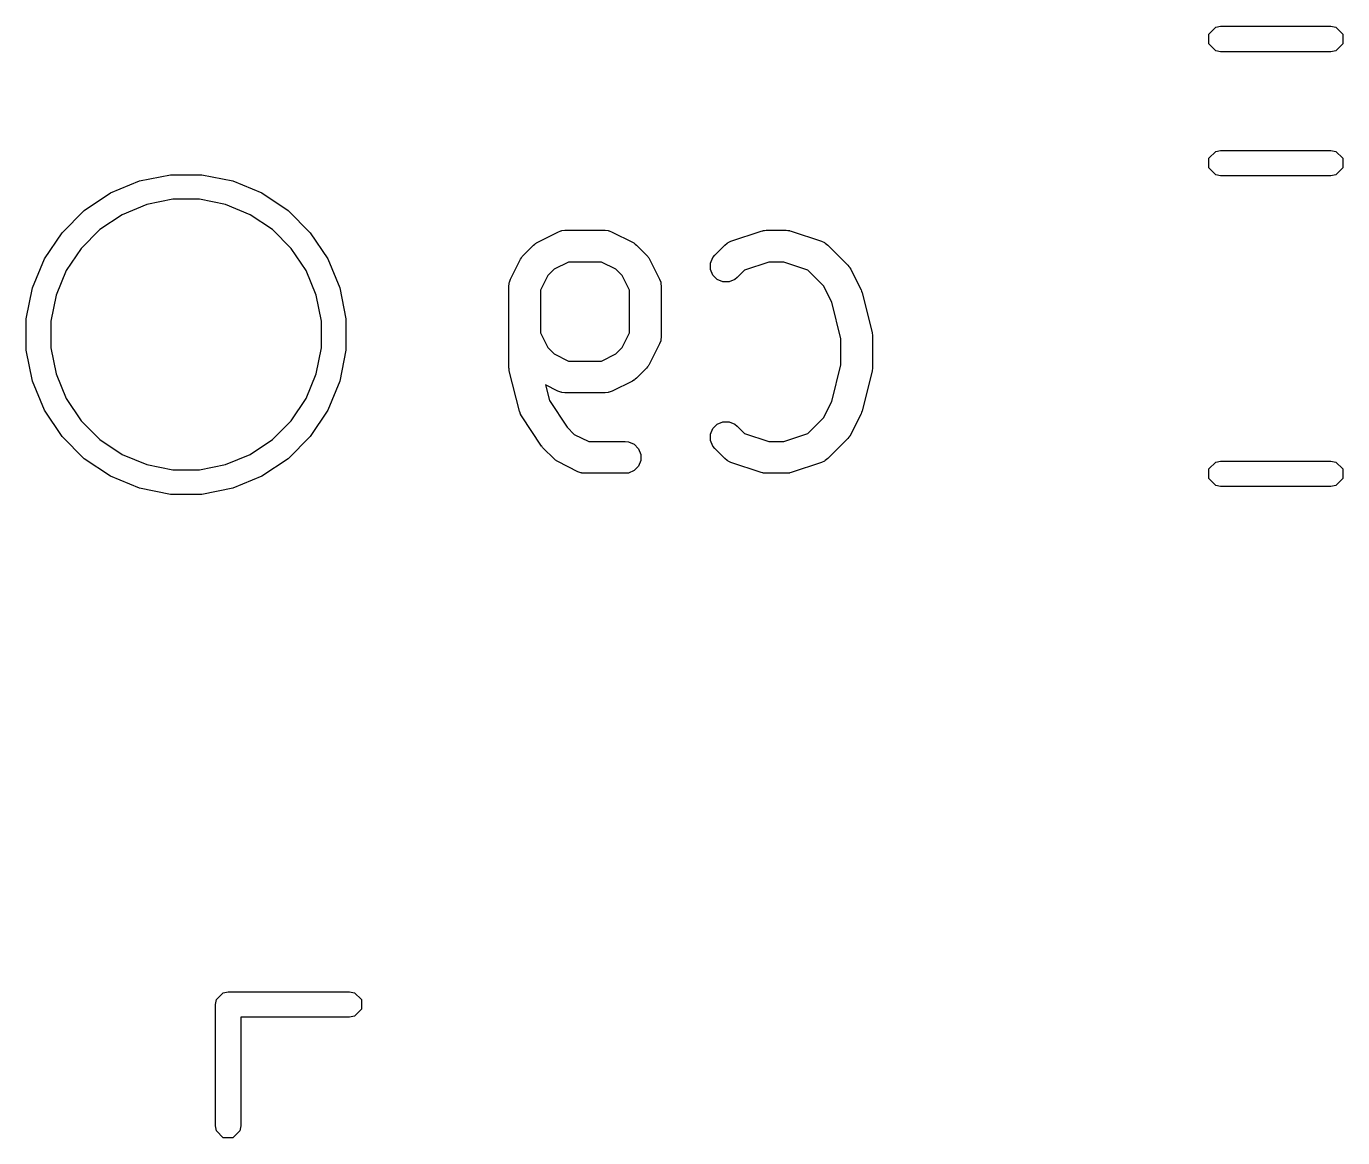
# Model space of a CAD drawing. Extents: x 0.28 to 2.83, y 0.23 to 2.12.
# Drawn here: x 1.2022 to 1.4475, y 1.4364 to 1.6434 of the extents above; entities that cross this region are included whole.
import ezdxf

# ---------------------------------------------------------------- set-up
doc = ezdxf.new("R2010")
doc.units = 0
doc.header["$MEASUREMENT"] = 0
doc.layers.add('BLACK', color=7, linetype='CONTINUOUS')

msp = doc.modelspace()

# ---------------------------------------------------------------- linework, layer by layer
at = {"layer": 'BLACK', "linetype": 'CONTINUOUS'}
for p, q in [((1.42253, 1.64197), (1.42381, 1.64325)), ((1.42381, 1.64325), (1.42471, 1.64343)), ((1.42471, 1.64343), (1.44529, 1.64343)), ((1.44529, 1.64343), (1.44619, 1.64325)), ((1.44619, 1.64325), (1.44747, 1.64197)), ((1.42253, 1.64016), (1.42253, 1.64197)), ((1.44747, 1.64197), (1.44747, 1.64016)), ((1.42381, 1.63888), (1.42253, 1.64016)), ((1.42471, 1.6387), (1.42381, 1.63888)), ((1.44529, 1.6387), (1.42471, 1.6387)), ((1.44619, 1.63888), (1.44529, 1.6387)), ((1.44747, 1.64016), (1.44619, 1.63888)), ((1.42253, 1.61884), (1.42381, 1.62012)), ((1.42253, 1.61703), (1.42253, 1.61884)), ((1.42381, 1.62012), (1.42471, 1.6203)), ((1.42471, 1.6203), (1.44529, 1.6203)), ((1.44529, 1.6203), (1.44619, 1.62012)), ((1.44619, 1.62012), (1.44747, 1.61884)), ((1.44747, 1.61884), (1.44747, 1.61703)), ((1.42381, 1.61575), (1.42253, 1.61703)), ((1.44747, 1.61703), (1.44619, 1.61575)), ((1.2179, 1.61239), (1.22331, 1.61463)), ((1.22331, 1.61463), (1.22907, 1.61578)), ((1.22907, 1.61578), (1.23493, 1.61578)), ((1.23493, 1.61578), (1.24069, 1.61463)), ((1.24069, 1.61463), (1.2461, 1.61239)), ((1.42471, 1.61557), (1.42381, 1.61575)), ((1.44529, 1.61557), (1.42471, 1.61557)), ((1.44619, 1.61575), (1.44529, 1.61557)), ((1.21302, 1.60913), (1.2179, 1.61239)), ((1.2461, 1.61239), (1.25098, 1.60913)), ((1.20887, 1.60498), (1.21302, 1.60913)), ((1.22465, 1.61023), (1.22006, 1.60833)), ((1.22952, 1.6112), (1.22465, 1.61023)), ((1.23448, 1.6112), (1.22952, 1.6112)), ((1.23935, 1.61023), (1.23448, 1.6112)), ((1.24394, 1.60833), (1.23935, 1.61023)), ((1.25098, 1.60913), (1.25513, 1.60498)), ((1.22006, 1.60833), (1.21594, 1.60557)), ((1.24806, 1.60557), (1.24394, 1.60833)), ((1.20561, 1.6001), (1.20887, 1.60498)), ((1.21594, 1.60557), (1.21243, 1.60206)), ((1.25157, 1.60206), (1.24806, 1.60557)), ((1.25513, 1.60498), (1.25839, 1.6001)), ((1.2975, 1.60323), (1.30124, 1.6051)), ((1.30124, 1.6051), (1.30179, 1.60531)), ((1.30179, 1.60531), (1.30189, 1.60532)), ((1.30189, 1.60532), (1.30199, 1.60536)), ((1.30199, 1.60536), (1.30257, 1.60542)), ((1.30257, 1.60542), (1.31006, 1.60542)), ((1.31006, 1.60542), (1.31064, 1.60536)), ((1.31064, 1.60536), (1.31074, 1.60532)), ((1.31074, 1.60532), (1.31084, 1.60531)), ((1.31084, 1.60531), (1.31138, 1.6051)), ((1.31138, 1.6051), (1.31513, 1.60323)), ((1.3335, 1.60339), (1.33913, 1.60527)), ((1.33913, 1.60527), (1.33941, 1.60533)), ((1.33941, 1.60533), (1.33948, 1.60536)), ((1.33948, 1.60536), (1.33959, 1.60537)), ((1.33959, 1.60537), (1.33969, 1.60539)), ((1.33969, 1.60539), (1.33977, 1.60539)), ((1.33977, 1.60539), (1.34006, 1.60542)), ((1.34006, 1.60542), (1.34381, 1.60542)), ((1.34381, 1.60542), (1.3441, 1.60539)), ((1.3441, 1.60539), (1.34418, 1.60539)), ((1.34418, 1.60539), (1.34428, 1.60537)), ((1.34428, 1.60537), (1.34439, 1.60536)), ((1.34439, 1.60536), (1.34446, 1.60533)), ((1.34446, 1.60533), (1.34474, 1.60527)), ((1.34474, 1.60527), (1.35037, 1.60339)), ((1.21243, 1.60206), (1.20967, 1.59794)), ((1.25433, 1.59794), (1.25157, 1.60206)), ((1.29485, 1.6008), (1.29673, 1.60268)), ((1.29673, 1.60268), (1.29695, 1.60286)), ((1.29695, 1.60286), (1.29701, 1.60292)), ((1.29701, 1.60292), (1.29709, 1.60298)), ((1.29709, 1.60298), (1.29718, 1.60304)), ((1.29718, 1.60304), (1.29725, 1.60307)), ((1.29725, 1.60307), (1.2975, 1.60323)), ((1.31513, 1.60323), (1.31538, 1.60307)), ((1.31538, 1.60307), (1.31545, 1.60304)), ((1.31545, 1.60304), (1.31554, 1.60298)), ((1.31554, 1.60298), (1.31562, 1.60292)), ((1.31562, 1.60292), (1.31568, 1.60286)), ((1.31568, 1.60286), (1.3159, 1.60268)), ((1.3159, 1.60268), (1.31778, 1.6008)), ((1.33047, 1.6008), (1.33235, 1.60268)), ((1.33235, 1.60268), (1.3328, 1.60304)), ((1.3328, 1.60304), (1.33289, 1.60308)), ((1.33289, 1.60308), (1.33297, 1.60315)), ((1.33297, 1.60315), (1.3335, 1.60339)), ((1.35037, 1.60339), (1.3509, 1.60315)), ((1.3509, 1.60315), (1.35098, 1.60308)), ((1.35098, 1.60308), (1.35108, 1.60304)), ((1.35108, 1.60304), (1.35152, 1.60268)), ((1.35152, 1.60268), (1.35527, 1.59893)), ((1.20337, 1.59469), (1.20561, 1.6001)), ((1.25839, 1.6001), (1.26063, 1.59469)), ((1.29243, 1.59629), (1.2943, 1.60003)), ((1.2943, 1.60003), (1.29446, 1.60028)), ((1.29446, 1.60028), (1.29449, 1.60035)), ((1.29449, 1.60035), (1.29455, 1.60044)), ((1.29455, 1.60044), (1.29461, 1.60052)), ((1.29461, 1.60052), (1.29467, 1.60058)), ((1.29467, 1.60058), (1.29485, 1.6008)), ((1.30326, 1.59951), (1.30056, 1.59816)), ((1.30937, 1.59951), (1.30326, 1.59951)), ((1.31206, 1.59816), (1.30937, 1.59951)), ((1.31778, 1.6008), (1.31796, 1.60058)), ((1.31796, 1.60058), (1.31802, 1.60052)), ((1.31802, 1.60052), (1.31808, 1.60044)), ((1.31808, 1.60044), (1.31814, 1.60035)), ((1.31814, 1.60035), (1.31817, 1.60028)), ((1.31817, 1.60028), (1.31833, 1.60003)), ((1.31833, 1.60003), (1.3202, 1.59629)), ((1.32967, 1.59929), (1.33011, 1.60035)), ((1.32967, 1.59814), (1.32967, 1.59929)), ((1.33011, 1.60035), (1.33047, 1.6008)), ((1.34054, 1.59951), (1.33603, 1.59801)), ((1.34333, 1.59951), (1.34054, 1.59951)), ((1.34784, 1.59801), (1.34333, 1.59951)), ((1.20967, 1.59794), (1.20777, 1.59335)), ((1.25623, 1.59335), (1.25433, 1.59794)), ((1.29937, 1.59697), (1.29802, 1.59427)), ((1.30056, 1.59816), (1.29937, 1.59697)), ((1.31326, 1.59697), (1.31206, 1.59816)), ((1.31461, 1.59427), (1.31326, 1.59697)), ((1.33011, 1.59707), (1.32967, 1.59814)), ((1.33092, 1.59626), (1.33011, 1.59707)), ((1.33465, 1.59663), (1.3342, 1.59626)), ((1.33603, 1.59801), (1.33465, 1.59663)), ((1.35076, 1.59509), (1.34784, 1.59801)), ((1.35527, 1.59893), (1.35546, 1.5987)), ((1.35546, 1.5987), (1.35552, 1.59865)), ((1.35552, 1.59865), (1.35557, 1.59856)), ((1.35557, 1.59856), (1.35564, 1.59848)), ((1.35564, 1.59848), (1.35567, 1.59841)), ((1.35567, 1.59841), (1.35583, 1.59816)), ((1.35583, 1.59816), (1.3577, 1.59441)), ((1.20222, 1.58893), (1.20337, 1.59469)), ((1.26063, 1.59469), (1.26178, 1.58893)), ((1.29211, 1.59496), (1.29217, 1.59554)), ((1.29211, 1.57997), (1.29211, 1.59496)), ((1.29217, 1.59554), (1.29221, 1.59564)), ((1.29221, 1.59564), (1.29222, 1.59574)), ((1.29222, 1.59574), (1.29243, 1.59629)), ((1.29802, 1.59427), (1.29802, 1.58629)), ((1.31461, 1.58629), (1.31461, 1.59427)), ((1.3202, 1.59629), (1.32041, 1.59574)), ((1.32041, 1.59574), (1.32042, 1.59564)), ((1.32042, 1.59564), (1.32046, 1.59554)), ((1.32046, 1.59554), (1.32052, 1.59496)), ((1.32052, 1.59496), (1.32052, 1.58559)), ((1.33199, 1.59582), (1.33092, 1.59626)), ((1.33314, 1.59582), (1.33199, 1.59582)), ((1.3342, 1.59626), (1.33314, 1.59582)), ((1.35227, 1.59206), (1.35076, 1.59509)), ((1.3577, 1.59441), (1.35772, 1.59437)), ((1.35772, 1.59437), (1.35773, 1.59435)), ((1.35773, 1.59435), (1.35781, 1.59411)), ((1.35781, 1.59411), (1.35791, 1.59387)), ((1.20777, 1.59335), (1.2068, 1.58848)), ((1.2572, 1.58848), (1.25623, 1.59335)), ((1.35398, 1.58523), (1.35227, 1.59206)), ((1.35791, 1.59387), (1.35791, 1.59385)), ((1.35791, 1.59385), (1.35792, 1.59381)), ((1.35792, 1.59381), (1.3598, 1.58631)), ((1.20222, 1.58848), (1.20222, 1.58893)), ((1.20222, 1.58307), (1.20222, 1.58848)), ((1.2068, 1.58848), (1.2068, 1.58352)), ((1.2572, 1.58352), (1.2572, 1.58848)), ((1.26178, 1.58893), (1.26178, 1.58307)), ((1.29802, 1.58629), (1.29937, 1.58359)), ((1.31326, 1.58359), (1.31461, 1.58629)), ((1.32041, 1.58481), (1.3202, 1.58427)), ((1.32042, 1.58492), (1.32041, 1.58481)), ((1.32046, 1.58501), (1.32042, 1.58492)), ((1.32052, 1.58559), (1.32046, 1.58501)), ((1.35398, 1.58033), (1.35398, 1.58523)), ((1.3598, 1.58631), (1.35981, 1.58621)), ((1.35981, 1.58621), (1.35983, 1.58617)), ((1.35983, 1.58617), (1.35985, 1.58595)), ((1.35985, 1.58595), (1.35988, 1.58573)), ((1.35988, 1.58573), (1.35988, 1.58569)), ((1.35988, 1.58569), (1.35989, 1.58559)), ((1.35989, 1.58559), (1.35989, 1.57997)), ((1.20337, 1.57731), (1.20222, 1.58307)), ((1.2068, 1.58352), (1.20777, 1.57865)), ((1.25623, 1.57865), (1.2572, 1.58352)), ((1.26178, 1.58307), (1.26063, 1.57731)), ((1.29937, 1.58359), (1.30056, 1.58239)), ((1.30056, 1.58239), (1.30326, 1.58104)), ((1.30937, 1.58104), (1.31206, 1.58239)), ((1.31206, 1.58239), (1.31326, 1.58359)), ((1.3202, 1.58427), (1.31833, 1.58052)), ((1.29212, 1.57987), (1.29211, 1.57997)), ((1.29212, 1.57982), (1.29212, 1.57987)), ((1.29215, 1.57961), (1.29212, 1.57982)), ((1.29217, 1.57939), (1.29215, 1.57961)), ((1.29219, 1.57935), (1.29217, 1.57939)), ((1.30326, 1.58104), (1.30937, 1.58104)), ((1.31778, 1.57975), (1.3159, 1.57788)), ((1.31796, 1.57998), (1.31778, 1.57975)), ((1.31802, 1.58003), (1.31796, 1.57998)), ((1.31808, 1.58012), (1.31802, 1.58003)), ((1.31814, 1.5802), (1.31808, 1.58012)), ((1.31817, 1.58027), (1.31814, 1.5802)), ((1.31833, 1.58052), (1.31817, 1.58027)), ((1.35227, 1.5735), (1.35398, 1.58033)), ((1.35983, 1.57939), (1.35981, 1.57935)), ((1.35985, 1.57961), (1.35983, 1.57939)), ((1.35988, 1.57982), (1.35985, 1.57961)), ((1.35989, 1.57997), (1.35988, 1.57987)), ((1.35988, 1.57987), (1.35988, 1.57982)), ((1.20561, 1.5719), (1.20337, 1.57731)), ((1.20777, 1.57865), (1.20967, 1.57406)), ((1.25433, 1.57406), (1.25623, 1.57865)), ((1.26063, 1.57731), (1.25839, 1.5719)), ((1.2922, 1.57925), (1.29219, 1.57935)), ((1.29408, 1.57175), (1.2922, 1.57925)), ((1.31513, 1.57733), (1.31138, 1.57545)), ((1.31538, 1.57748), (1.31513, 1.57733)), ((1.31545, 1.57751), (1.31538, 1.57748)), ((1.31554, 1.57758), (1.31545, 1.57751)), ((1.31562, 1.57763), (1.31554, 1.57758)), ((1.31568, 1.57769), (1.31562, 1.57763)), ((1.3159, 1.57788), (1.31568, 1.57769)), ((1.3598, 1.57925), (1.35792, 1.57175)), ((1.35981, 1.57935), (1.3598, 1.57925)), ((1.30124, 1.57545), (1.29895, 1.5766)), ((1.29895, 1.5766), (1.29968, 1.57368)), ((1.30179, 1.57524), (1.30124, 1.57545)), ((1.30189, 1.57524), (1.30179, 1.57524)), ((1.30199, 1.5752), (1.30189, 1.57524)), ((1.30257, 1.57514), (1.30199, 1.5752)), ((1.31006, 1.57514), (1.30257, 1.57514)), ((1.31064, 1.5752), (1.31006, 1.57514)), ((1.31074, 1.57524), (1.31064, 1.5752)), ((1.31084, 1.57524), (1.31074, 1.57524)), ((1.31138, 1.57545), (1.31084, 1.57524)), ((1.20967, 1.57406), (1.21243, 1.56994)), ((1.25157, 1.56994), (1.25433, 1.57406)), ((1.29968, 1.57368), (1.30299, 1.56872)), ((1.35076, 1.57047), (1.35227, 1.5735)), ((1.20887, 1.56702), (1.20561, 1.5719)), ((1.21243, 1.56994), (1.21594, 1.56643)), ((1.24806, 1.56643), (1.25157, 1.56994)), ((1.25839, 1.5719), (1.25513, 1.56702)), ((1.2942, 1.57141), (1.29408, 1.57175)), ((1.29421, 1.57134), (1.2942, 1.57141)), ((1.29425, 1.57128), (1.29421, 1.57134)), ((1.29427, 1.57121), (1.29425, 1.57128)), ((1.29431, 1.57115), (1.29427, 1.57121)), ((1.29448, 1.57083), (1.29431, 1.57115)), ((1.29823, 1.56521), (1.29448, 1.57083)), ((1.33092, 1.5693), (1.33199, 1.56974)), ((1.33199, 1.56974), (1.33314, 1.56974)), ((1.33314, 1.56974), (1.3342, 1.5693)), ((1.34784, 1.56755), (1.35076, 1.57047)), ((1.3577, 1.57115), (1.35583, 1.5674)), ((1.35772, 1.57119), (1.3577, 1.57115)), ((1.35773, 1.57121), (1.35772, 1.57119)), ((1.35781, 1.57145), (1.35773, 1.57121)), ((1.35791, 1.57169), (1.35781, 1.57145)), ((1.35792, 1.57175), (1.35791, 1.57171)), ((1.35791, 1.57171), (1.35791, 1.57169)), ((1.30299, 1.56872), (1.30431, 1.5674)), ((1.30431, 1.5674), (1.30701, 1.56605)), ((1.32967, 1.56742), (1.33011, 1.56848)), ((1.32967, 1.56627), (1.32967, 1.56742)), ((1.33011, 1.56848), (1.33092, 1.5693)), ((1.3342, 1.5693), (1.33465, 1.56893)), ((1.33465, 1.56893), (1.33603, 1.56755)), ((1.33603, 1.56755), (1.34054, 1.56605)), ((1.34333, 1.56605), (1.34784, 1.56755)), ((1.35567, 1.56715), (1.35564, 1.56708)), ((1.35583, 1.5674), (1.35567, 1.56715)), ((1.21302, 1.56287), (1.20887, 1.56702)), ((1.21594, 1.56643), (1.22006, 1.56367)), ((1.24394, 1.56367), (1.24806, 1.56643)), ((1.25513, 1.56702), (1.25098, 1.56287)), ((1.29824, 1.5652), (1.29823, 1.56521)), ((1.29842, 1.56498), (1.29824, 1.5652)), ((1.29824, 1.5652), (1.29824, 1.5652)), ((1.2986, 1.56476), (1.29842, 1.56498)), ((1.30048, 1.56288), (1.2986, 1.56476)), ((1.2986, 1.56476), (1.2986, 1.56476)), ((1.2986, 1.56476), (1.2986, 1.56476)), ((1.30701, 1.56605), (1.31381, 1.56605)), ((1.31381, 1.56605), (1.31439, 1.56599)), ((1.31439, 1.56599), (1.31545, 1.56555)), ((1.31545, 1.56555), (1.31627, 1.56473)), ((1.31627, 1.56473), (1.31671, 1.56367)), ((1.33011, 1.5652), (1.32967, 1.56627)), ((1.33047, 1.56476), (1.33011, 1.5652)), ((1.33235, 1.56288), (1.33047, 1.56476)), ((1.34054, 1.56605), (1.34333, 1.56605)), ((1.35527, 1.56663), (1.35152, 1.56288)), ((1.35546, 1.56686), (1.35527, 1.56663)), ((1.35552, 1.56691), (1.35546, 1.56686)), ((1.35557, 1.567), (1.35552, 1.56691)), ((1.35564, 1.56708), (1.35557, 1.567)), ((1.2179, 1.55961), (1.21302, 1.56287)), ((1.22006, 1.56367), (1.22465, 1.56177)), ((1.23935, 1.56177), (1.24394, 1.56367)), ((1.25098, 1.56287), (1.2461, 1.55961)), ((1.3007, 1.56269), (1.30048, 1.56288)), ((1.30075, 1.56264), (1.3007, 1.56269)), ((1.30084, 1.56258), (1.30075, 1.56264)), ((1.30092, 1.56251), (1.30084, 1.56258)), ((1.301, 1.56248), (1.30092, 1.56251)), ((1.30124, 1.56233), (1.301, 1.56248)), ((1.30499, 1.56045), (1.30124, 1.56233)), ((1.31671, 1.56252), (1.31627, 1.56145)), ((1.31671, 1.56367), (1.31671, 1.56252)), ((1.3328, 1.56251), (1.33235, 1.56288)), ((1.33289, 1.56247), (1.3328, 1.56251)), ((1.33297, 1.5624), (1.33289, 1.56247)), ((1.3335, 1.56217), (1.33297, 1.5624)), ((1.3509, 1.5624), (1.35037, 1.56217)), ((1.35098, 1.56247), (1.3509, 1.5624)), ((1.35108, 1.56251), (1.35098, 1.56247)), ((1.35152, 1.56288), (1.35108, 1.56251)), ((1.42253, 1.56097), (1.42381, 1.56225)), ((1.42381, 1.56225), (1.42471, 1.56243)), ((1.42471, 1.56243), (1.44529, 1.56243)), ((1.44529, 1.56243), (1.44619, 1.56225)), ((1.44619, 1.56225), (1.44747, 1.56097)), ((1.22465, 1.56177), (1.22952, 1.5608)), ((1.22952, 1.5608), (1.23448, 1.5608)), ((1.23448, 1.5608), (1.23935, 1.56177)), ((1.30553, 1.56025), (1.30499, 1.56045)), ((1.30564, 1.56024), (1.30553, 1.56025)), ((1.30574, 1.5602), (1.30564, 1.56024)), ((1.30631, 1.56014), (1.30574, 1.5602)), ((1.31381, 1.56014), (1.30631, 1.56014)), ((1.31439, 1.5602), (1.31381, 1.56014)), ((1.31545, 1.56064), (1.31439, 1.5602)), ((1.31627, 1.56145), (1.31545, 1.56064)), ((1.33913, 1.56029), (1.3335, 1.56217)), ((1.33941, 1.56023), (1.33913, 1.56029)), ((1.33948, 1.5602), (1.33941, 1.56023)), ((1.33959, 1.56019), (1.33948, 1.5602)), ((1.33969, 1.56016), (1.33959, 1.56019)), ((1.33977, 1.56017), (1.33969, 1.56016)), ((1.34006, 1.56014), (1.33977, 1.56017)), ((1.34381, 1.56014), (1.34006, 1.56014)), ((1.3441, 1.56017), (1.34381, 1.56014)), ((1.34418, 1.56016), (1.3441, 1.56017)), ((1.34428, 1.56019), (1.34418, 1.56016)), ((1.34439, 1.5602), (1.34428, 1.56019)), ((1.34446, 1.56023), (1.34439, 1.5602)), ((1.34474, 1.56029), (1.34446, 1.56023)), ((1.35037, 1.56217), (1.34474, 1.56029)), ((1.42253, 1.55916), (1.42253, 1.56097)), ((1.44747, 1.56097), (1.44747, 1.55916)), ((1.22331, 1.55737), (1.2179, 1.55961)), ((1.22907, 1.55622), (1.22331, 1.55737)), ((1.24069, 1.55737), (1.23493, 1.55622)), ((1.2461, 1.55961), (1.24069, 1.55737)), ((1.42381, 1.55788), (1.42253, 1.55916)), ((1.42471, 1.5577), (1.42381, 1.55788)), ((1.44529, 1.5577), (1.42471, 1.5577)), ((1.44619, 1.55788), (1.44529, 1.5577)), ((1.44747, 1.55916), (1.44619, 1.55788)), ((1.23493, 1.55622), (1.22907, 1.55622)), ((1.23746, 1.46118), (1.23764, 1.46209)), ((1.23764, 1.46209), (1.23891, 1.46336)), ((1.23891, 1.46336), (1.23982, 1.46354)), ((1.23982, 1.46354), (1.26246, 1.46354)), ((1.26246, 1.46354), (1.26336, 1.46336)), ((1.26336, 1.46336), (1.26464, 1.46209)), ((1.26464, 1.46209), (1.26464, 1.46028)), ((1.23746, 1.43854), (1.23746, 1.46118)), ((1.26464, 1.46028), (1.26336, 1.459)), ((1.26246, 1.45882), (1.24218, 1.45882)), ((1.24218, 1.45882), (1.24218, 1.43854)), ((1.26336, 1.459), (1.26246, 1.45882)), ((1.23764, 1.43764), (1.23746, 1.43854)), ((1.23891, 1.43636), (1.23764, 1.43764)), ((1.242, 1.43764), (1.24072, 1.43636)), ((1.24218, 1.43854), (1.242, 1.43764)), ((1.24072, 1.43636), (1.23891, 1.43636))]:
    msp.add_line(p, q, dxfattribs=at)

doc.saveas('drawing.dxf')
